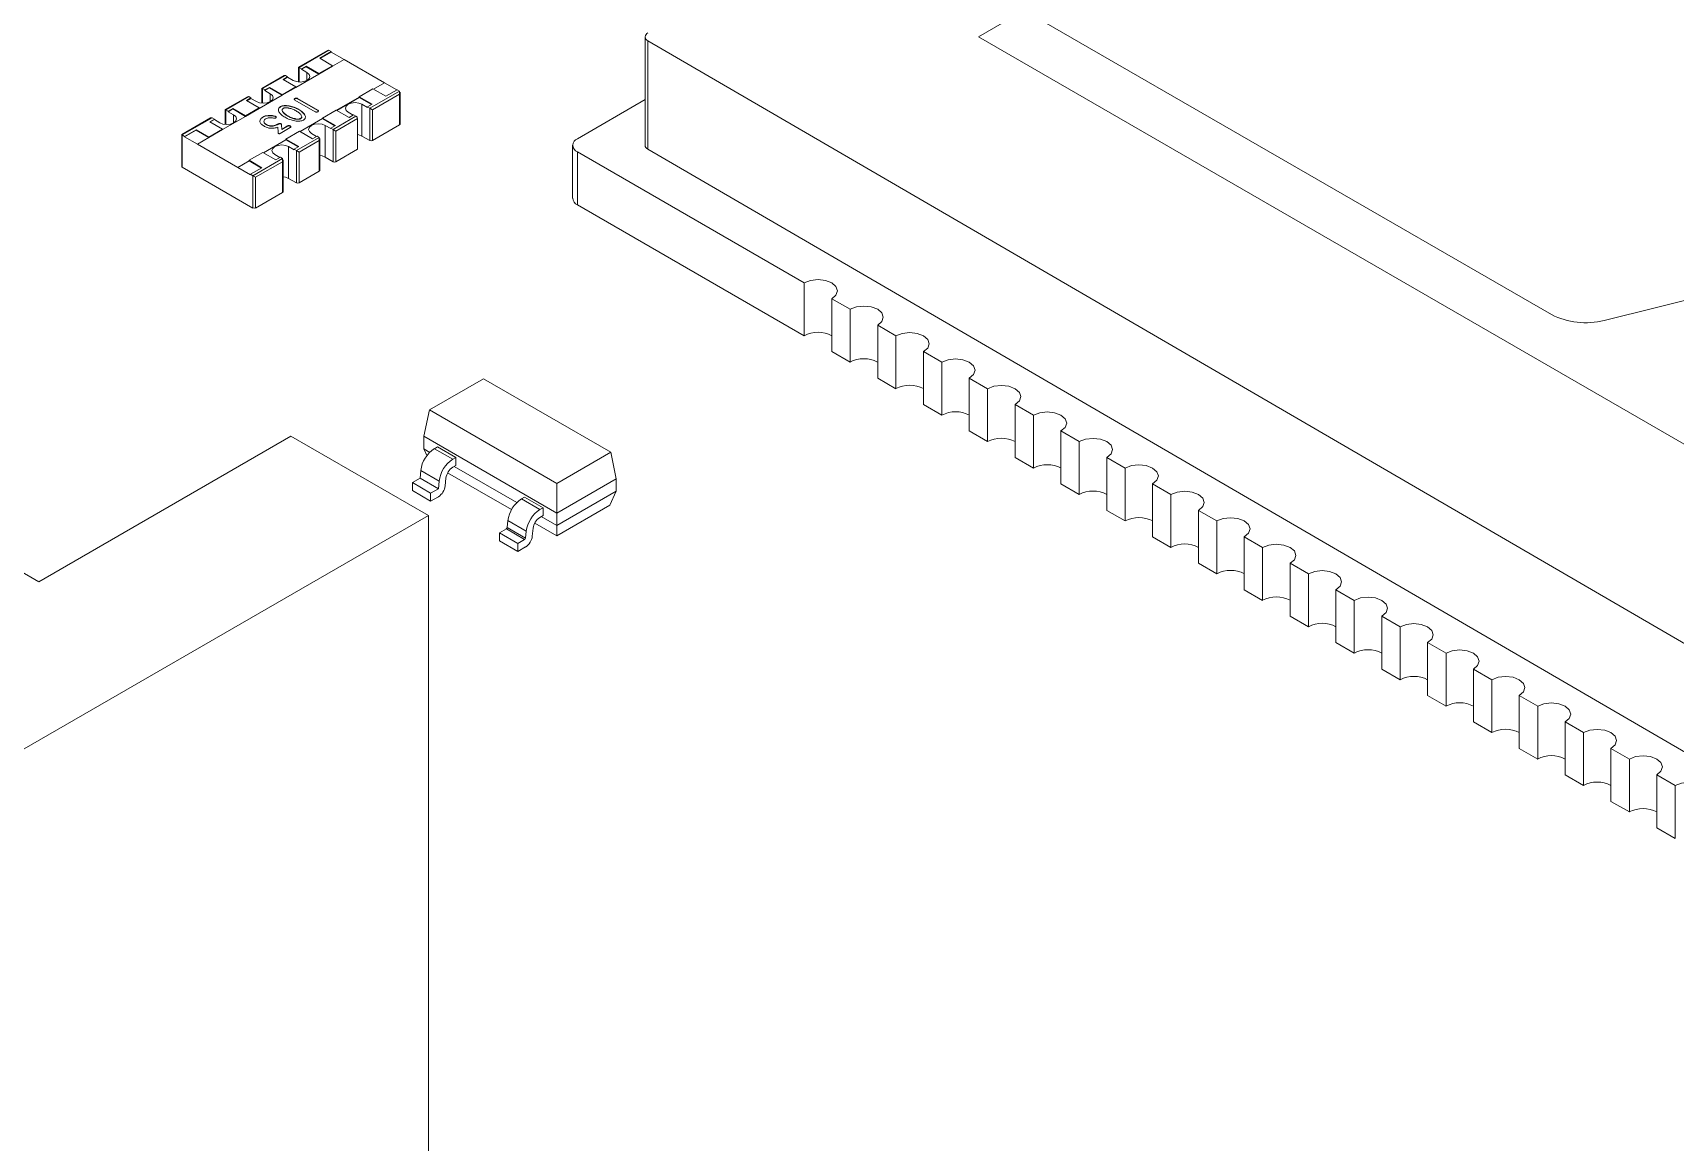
# Model space of a CAD drawing. Header units: millimetres. Extents: x -37 to 256, y 6 to 200.
# Drawn here: x 225.35 to 238.02, y 168.89 to 177.45 of the extents above; entities that cross this region are included whole.
import ezdxf

# ---------------------------------------------------------------- set-up
doc = ezdxf.new("R2010")
doc.units = ezdxf.units.MM

msp = doc.modelspace()

# ---------------------------------------------------------------- linework, layer by layer
at = {"color": 7, "linetype": 'Continuous', "lineweight": 15}
for p, q in [((232.999, 177.62), (232.645, 177.416)), ((237.065, 175.273), (232.999, 177.62)), ((230.074, 177.416), (230.074, 176.579)), ((230.096, 177.385), (239.746, 171.772)), ((230.096, 177.385), (230.096, 176.548)), ((232.645, 177.416), (240.07, 173.13)), ((225.397, 173.212), (218.326, 177.294)), ((227.625, 177.311), (227.401, 177.182)), ((227.406, 177.179), (227.635, 177.312)), ((227.653, 177.302), (227.565, 177.251)), ((227.664, 177.193), (227.565, 177.251)), ((227.653, 177.297), (227.568, 177.248)), ((227.625, 177.311), (227.635, 177.312)), ((227.635, 177.312), (227.653, 177.302)), ((227.653, 177.302), (227.653, 177.297)), ((227.653, 177.297), (227.752, 177.241)), ((227.752, 177.241), (227.664, 177.19)), ((227.752, 177.241), (228.063, 177.061)), ((227.289, 177.117), (227.118, 177.018)), ((227.3, 177.118), (227.123, 177.016)), ((227.282, 177.087), (227.317, 177.108)), ((227.317, 177.104), (227.285, 177.085)), ((227.289, 177.117), (227.3, 177.118)), ((227.3, 177.118), (227.317, 177.108)), ((227.317, 177.108), (227.317, 177.104)), ((227.317, 177.104), (227.36, 177.079)), ((227.558, 177.128), (227.381, 177.026)), ((227.401, 177.182), (227.401, 177.067)), ((227.406, 177.179), (227.401, 177.182)), ((227.423, 177.169), (227.406, 177.179)), ((227.423, 177.169), (227.459, 177.189)), ((227.459, 177.185), (227.423, 177.165)), ((227.423, 177.165), (227.423, 177.169)), ((227.466, 177.14), (227.423, 177.165)), ((227.459, 177.189), (227.558, 177.132)), ((227.459, 177.185), (227.459, 177.189)), ((227.557, 177.128), (227.459, 177.185)), ((227.558, 177.132), (227.664, 177.193)), ((227.664, 177.19), (227.558, 177.128)), ((227.558, 177.132), (227.558, 177.128)), ((227.664, 177.19), (227.664, 177.193)), ((227.118, 177.018), (227.118, 176.904)), ((227.123, 177.016), (227.118, 177.018)), ((227.14, 177.006), (227.123, 177.016)), ((227.14, 177.006), (227.176, 177.026)), ((227.176, 177.022), (227.14, 177.002)), ((227.14, 177.002), (227.14, 177.006)), ((227.183, 176.977), (227.14, 177.002)), ((227.176, 177.026), (227.275, 176.969)), ((227.176, 177.022), (227.176, 177.026)), ((227.274, 176.965), (227.176, 177.022)), ((227.275, 176.969), (227.381, 177.03)), ((227.381, 177.026), (227.275, 176.965)), ((227.381, 177.03), (227.282, 177.087)), ((227.381, 177.026), (227.381, 177.03)), ((227.975, 177.014), (227.869, 176.953)), ((227.95, 176.865), (228.18, 176.997)), ((228.18, 176.973), (227.971, 176.853)), ((228.074, 176.957), (227.975, 177.014)), ((228.063, 177.061), (227.978, 177.012)), ((228.063, 177.061), (227.978, 177.012)), ((228.063, 177.061), (228.159, 177.006)), ((228.063, 177.061), (228.063, 177.061)), ((228.162, 177.008), (228.074, 176.957)), ((228.162, 177.008), (228.18, 176.997)), ((228.18, 176.997), (228.18, 176.973)), ((228.18, 176.973), (228.18, 176.736)), ((228.184, 176.742), (228.184, 176.988)), ((227.006, 176.954), (226.836, 176.855)), ((226.836, 176.855), (226.836, 176.74)), ((226.84, 176.853), (226.836, 176.855)), ((227.017, 176.955), (226.84, 176.853)), ((226.858, 176.842), (226.84, 176.853)), ((226.858, 176.842), (226.893, 176.863)), ((226.893, 176.859), (226.858, 176.838)), ((226.893, 176.863), (226.992, 176.806)), ((226.893, 176.859), (226.893, 176.863)), ((226.992, 176.802), (226.893, 176.859)), ((226.992, 176.806), (227.098, 176.867)), ((227.098, 176.863), (226.992, 176.802)), ((226.999, 176.924), (227.034, 176.944)), ((227.098, 176.867), (226.999, 176.924)), ((227.034, 176.94), (227.003, 176.922)), ((227.006, 176.954), (227.017, 176.955)), ((227.017, 176.955), (227.034, 176.944)), ((227.034, 176.944), (227.034, 176.94)), ((227.034, 176.94), (227.077, 176.916)), ((227.275, 176.965), (227.098, 176.863)), ((227.098, 176.863), (227.098, 176.867)), ((227.261, 176.875), (227.261, 176.877)), ((227.275, 176.969), (227.275, 176.965)), ((227.328, 176.881), (227.328, 176.883)), ((227.373, 176.938), (227.373, 176.94)), ((227.528, 176.838), (227.373, 176.927)), ((227.394, 176.94), (227.549, 176.85)), ((227.394, 176.938), (227.394, 176.94)), ((227.549, 176.848), (227.394, 176.938)), ((227.403, 176.854), (227.403, 176.856)), ((227.549, 176.848), (227.549, 176.85)), ((227.692, 176.85), (227.586, 176.789)), ((227.791, 176.793), (227.692, 176.85)), ((227.695, 176.849), (227.869, 176.949)), ((227.869, 176.948), (227.696, 176.848)), ((227.869, 176.953), (227.968, 176.895)), ((227.869, 176.953), (227.869, 176.949)), ((227.869, 176.949), (227.869, 176.948)), ((227.964, 176.893), (227.869, 176.948)), ((227.932, 176.871), (227.89, 176.895)), ((227.89, 176.895), (227.89, 176.65)), ((227.968, 176.895), (227.932, 176.875)), ((227.932, 176.875), (227.932, 176.871)), ((227.95, 176.865), (227.932, 176.875)), ((227.971, 176.853), (227.95, 176.865)), ((227.95, 176.865), (227.95, 176.616)), ((227.971, 176.853), (227.971, 176.616)), ((230.074, 176.932), (229.552, 176.63)), ((226.723, 176.79), (226.5, 176.661)), ((226.734, 176.791), (226.504, 176.659)), ((226.716, 176.761), (226.752, 176.781)), ((226.815, 176.704), (226.716, 176.761)), ((226.752, 176.777), (226.72, 176.759)), ((226.723, 176.79), (226.734, 176.791)), ((226.734, 176.791), (226.752, 176.781)), ((226.752, 176.781), (226.752, 176.777)), ((226.752, 176.777), (226.794, 176.753)), ((226.992, 176.802), (226.815, 176.7)), ((226.858, 176.838), (226.858, 176.842)), ((226.9, 176.814), (226.858, 176.838)), ((226.992, 176.806), (226.992, 176.802)), ((227.125, 176.795), (227.125, 176.797)), ((227.134, 176.764), (227.134, 176.762)), ((227.134, 176.762), (227.134, 176.764)), ((227.154, 176.737), (227.154, 176.739)), ((227.167, 176.807), (227.167, 176.809)), ((227.196, 176.726), (227.196, 176.728)), ((227.22, 176.801), (227.22, 176.803)), ((227.224, 176.799), (227.224, 176.801)), ((227.229, 176.734), (227.229, 176.736)), ((227.243, 176.683), (227.241, 176.719)), ((227.246, 176.743), (227.246, 176.745)), ((227.265, 176.744), (227.265, 176.746)), ((227.27, 176.738), (227.272, 176.702)), ((227.27, 176.736), (227.27, 176.738)), ((227.272, 176.7), (227.27, 176.736)), ((227.272, 176.702), (227.316, 176.728)), ((227.316, 176.726), (227.272, 176.7)), ((227.28, 176.836), (227.28, 176.838)), ((227.316, 176.726), (227.316, 176.728)), ((227.318, 176.804), (227.318, 176.806)), ((227.337, 176.726), (227.337, 176.728)), ((227.372, 176.782), (227.372, 176.785)), ((227.412, 176.685), (227.586, 176.786)), ((227.586, 176.785), (227.413, 176.685)), ((227.417, 176.786), (227.417, 176.784)), ((227.45, 176.81), (227.45, 176.812)), ((227.586, 176.789), (227.685, 176.732)), ((227.586, 176.786), (227.586, 176.789)), ((227.586, 176.785), (227.586, 176.786)), ((227.681, 176.73), (227.586, 176.785)), ((227.65, 176.708), (227.607, 176.732)), ((227.607, 176.732), (227.607, 176.487)), ((227.685, 176.732), (227.65, 176.712)), ((227.667, 176.701), (227.844, 176.804)), ((227.855, 176.785), (227.689, 176.689)), ((227.784, 176.834), (227.823, 176.812)), ((227.826, 176.814), (227.791, 176.793)), ((227.826, 176.814), (227.844, 176.804)), ((227.855, 176.785), (227.855, 176.548)), ((227.971, 176.616), (228.18, 176.736)), ((226.5, 176.661), (226.5, 176.416)), ((226.504, 176.659), (226.5, 176.661)), ((226.504, 176.41), (226.504, 176.659)), ((226.504, 176.659), (226.522, 176.648)), ((226.61, 176.699), (226.522, 176.648)), ((226.61, 176.695), (226.522, 176.644)), ((226.522, 176.648), (226.522, 176.644)), ((226.522, 176.644), (226.621, 176.587)), ((226.61, 176.699), (226.709, 176.642)), ((226.61, 176.695), (226.61, 176.699)), ((226.709, 176.638), (226.61, 176.695)), ((226.709, 176.639), (226.621, 176.588)), ((226.709, 176.642), (226.815, 176.704)), ((226.815, 176.7), (226.709, 176.639)), ((226.709, 176.642), (226.709, 176.639)), ((226.815, 176.7), (226.815, 176.704)), ((227.13, 176.522), (227.303, 176.622)), ((227.303, 176.622), (227.13, 176.522)), ((227.337, 176.716), (227.26, 176.671)), ((227.272, 176.7), (227.272, 176.702)), ((227.409, 176.687), (227.303, 176.626)), ((227.303, 176.626), (227.402, 176.569)), ((227.303, 176.622), (227.303, 176.626)), ((227.399, 176.567), (227.303, 176.622)), ((227.303, 176.622), (227.303, 176.622)), ((227.384, 176.538), (227.561, 176.64)), ((227.561, 176.616), (227.406, 176.526)), ((227.508, 176.63), (227.409, 176.687)), ((227.501, 176.671), (227.54, 176.648)), ((227.544, 176.65), (227.508, 176.63)), ((227.544, 176.65), (227.561, 176.64)), ((227.561, 176.64), (227.561, 176.616)), ((227.561, 176.616), (227.561, 176.379)), ((227.566, 176.385), (227.566, 176.631)), ((227.65, 176.712), (227.65, 176.708)), ((227.667, 176.701), (227.65, 176.712)), ((227.689, 176.689), (227.667, 176.701)), ((227.667, 176.701), (227.667, 176.452)), ((227.689, 176.689), (227.689, 176.452)), ((227.89, 176.65), (227.95, 176.616)), ((226.621, 176.587), (226.621, 176.588)), ((226.621, 176.588), (226.932, 176.408)), ((227.126, 176.524), (227.02, 176.463)), ((227.049, 176.344), (227.278, 176.477)), ((227.225, 176.467), (227.126, 176.524)), ((227.218, 176.508), (227.257, 176.485)), ((227.261, 176.487), (227.225, 176.467)), ((227.261, 176.487), (227.278, 176.477)), ((227.278, 176.477), (227.278, 176.452)), ((227.283, 176.222), (227.283, 176.467)), ((227.367, 176.544), (227.324, 176.569)), ((227.324, 176.569), (227.324, 176.324)), ((227.402, 176.569), (227.367, 176.548)), ((227.384, 176.538), (227.367, 176.548)), ((227.367, 176.548), (227.367, 176.544)), ((227.384, 176.538), (227.384, 176.289)), ((227.406, 176.526), (227.384, 176.538)), ((227.406, 176.526), (227.406, 176.289)), ((227.607, 176.487), (227.667, 176.452)), ((227.689, 176.452), (227.855, 176.548)), ((229.515, 176.579), (229.515, 176.171)), ((229.552, 176.528), (231.302, 175.518)), ((229.552, 176.528), (229.552, 176.12)), ((230.096, 176.548), (239.746, 170.935)), ((226.504, 176.41), (227.049, 176.095)), ((227.02, 176.459), (226.932, 176.408)), ((226.932, 176.408), (227.02, 176.459)), ((226.932, 176.408), (226.932, 176.408)), ((226.932, 176.408), (227.031, 176.35)), ((227.02, 176.463), (227.119, 176.406)), ((227.02, 176.459), (227.02, 176.463)), ((227.116, 176.403), (227.02, 176.459)), ((227.02, 176.459), (227.02, 176.459)), ((227.119, 176.406), (227.031, 176.355)), ((227.031, 176.355), (227.049, 176.344)), ((227.031, 176.35), (227.031, 176.355)), ((227.049, 176.344), (227.049, 176.095)), ((227.07, 176.332), (227.049, 176.344)), ((227.278, 176.452), (227.07, 176.332)), ((227.278, 176.452), (227.278, 176.216)), ((227.406, 176.289), (227.561, 176.379)), ((227.07, 176.332), (227.07, 176.095)), ((227.07, 176.095), (227.278, 176.216)), ((227.324, 176.324), (227.384, 176.289)), ((229.552, 176.12), (231.302, 175.109)), ((239.487, 175.726), (237.471, 175.228)), ((231.302, 175.109), (231.302, 175.518)), ((231.514, 175.395), (231.655, 175.314)), ((231.514, 175.395), (231.514, 174.987)), ((231.655, 174.905), (231.655, 175.314)), ((231.868, 175.191), (232.009, 175.11)), ((231.868, 175.191), (231.868, 174.783)), ((232.009, 174.701), (232.009, 175.11)), ((231.514, 174.987), (231.655, 174.905)), ((232.221, 174.987), (232.362, 174.905)), ((232.221, 174.987), (232.221, 174.579)), ((232.362, 174.497), (232.362, 174.905)), ((228.827, 174.778), (228.411, 174.538)), ((229.809, 174.211), (228.827, 174.778)), ((231.868, 174.783), (232.009, 174.701)), ((232.575, 174.783), (232.716, 174.701)), ((232.575, 174.783), (232.575, 174.375)), ((232.716, 174.293), (232.716, 174.701)), ((232.221, 174.579), (232.362, 174.497)), ((232.928, 174.579), (233.07, 174.497)), ((232.928, 174.579), (232.928, 174.171)), ((228.367, 174.334), (228.411, 174.538)), ((228.411, 174.538), (229.393, 173.971)), ((233.07, 174.089), (233.07, 174.497)), ((227.342, 174.335), (225.397, 173.212)), ((228.403, 173.723), (227.342, 174.335)), ((229.393, 173.742), (228.367, 174.334)), ((228.367, 174.334), (228.367, 174.236)), ((232.575, 174.375), (232.716, 174.293)), ((233.282, 174.375), (233.423, 174.293)), ((233.282, 174.375), (233.282, 173.966)), ((228.367, 174.236), (228.413, 174.21)), ((228.391, 174.185), (228.367, 174.236)), ((228.473, 174.252), (228.449, 174.238)), ((228.449, 174.238), (228.591, 174.157)), ((228.473, 174.252), (228.615, 174.171)), ((229.393, 173.971), (229.809, 174.211)), ((229.809, 174.211), (229.852, 174.007)), ((233.423, 173.885), (233.423, 174.293)), ((228.344, 174.07), (228.338, 174.011)), ((228.344, 174.07), (228.486, 173.989)), ((228.615, 174.171), (228.591, 174.157)), ((228.615, 174.109), (228.591, 174.096)), ((228.601, 174.101), (229.085, 173.822)), ((228.615, 174.171), (228.615, 174.109)), ((232.928, 174.171), (233.07, 174.089)), ((233.635, 174.171), (233.777, 174.089)), ((233.635, 174.171), (233.635, 173.762)), ((233.777, 173.681), (233.777, 174.089)), ((228.338, 174.011), (228.279, 173.977)), ((228.279, 173.977), (228.42, 173.895)), ((228.279, 173.915), (228.279, 173.977)), ((228.338, 174.011), (228.48, 173.929)), ((228.48, 173.929), (228.42, 173.895)), ((228.486, 173.989), (228.48, 173.929)), ((228.538, 174.012), (228.532, 173.952)), ((229.044, 173.768), (228.551, 174.052)), ((229.852, 174.007), (229.393, 173.742)), ((229.393, 173.742), (229.393, 173.971)), ((229.852, 174.007), (229.852, 173.91)), ((233.282, 173.966), (233.423, 173.885)), ((233.989, 173.967), (234.13, 173.885)), ((233.989, 173.967), (233.989, 173.558)), ((228.279, 173.915), (228.42, 173.834)), ((228.42, 173.834), (228.42, 173.895)), ((228.48, 173.868), (228.42, 173.834)), ((229.145, 173.864), (229.121, 173.851)), ((229.263, 173.769), (229.121, 173.851)), ((229.287, 173.783), (229.145, 173.864)), ((229.393, 173.645), (229.852, 173.91)), ((229.803, 173.803), (229.393, 173.566)), ((229.852, 173.91), (229.803, 173.803)), ((234.13, 173.477), (234.13, 173.885)), ((223.806, 171.069), (228.403, 173.723)), ((228.403, 173.723), (228.403, 166.986)), ((229.016, 173.683), (229.011, 173.631)), ((229.157, 173.601), (229.016, 173.683)), ((229.287, 173.783), (229.263, 173.769)), ((229.287, 173.722), (229.263, 173.708)), ((229.273, 173.714), (229.393, 173.645)), ((229.287, 173.783), (229.287, 173.722)), ((229.393, 173.742), (229.393, 173.645)), ((233.635, 173.762), (233.777, 173.681)), ((234.342, 173.762), (234.484, 173.681)), ((234.342, 173.762), (234.342, 173.354)), ((234.484, 173.273), (234.484, 173.681)), ((229.004, 173.62), (228.951, 173.589)), ((229.092, 173.507), (228.951, 173.589)), ((228.951, 173.528), (228.951, 173.589)), ((229.145, 173.538), (229.004, 173.62)), ((229.011, 173.631), (229.152, 173.549)), ((229.157, 173.601), (229.152, 173.549)), ((229.21, 173.624), (229.204, 173.564)), ((229.393, 173.566), (229.223, 173.664)), ((229.393, 173.566), (229.393, 173.645)), ((233.989, 173.558), (234.13, 173.477)), ((234.696, 173.558), (234.837, 173.477)), ((234.696, 173.558), (234.696, 173.15)), ((229.092, 173.446), (228.951, 173.528)), ((229.145, 173.538), (229.092, 173.507)), ((229.092, 173.446), (229.092, 173.507)), ((229.151, 173.48), (229.092, 173.446)), ((234.837, 173.068), (234.837, 173.477)), ((234.342, 173.354), (234.484, 173.273)), ((235.049, 173.354), (235.191, 173.273)), ((235.049, 173.354), (235.049, 172.946)), ((235.191, 172.864), (235.191, 173.273)), ((234.696, 173.15), (234.837, 173.068)), ((235.403, 173.15), (235.544, 173.068)), ((235.403, 173.15), (235.403, 172.742)), ((235.544, 172.66), (235.544, 173.068)), ((235.049, 172.946), (235.191, 172.864)), ((235.757, 172.946), (235.898, 172.864)), ((235.757, 172.946), (235.757, 172.538)), ((235.898, 172.456), (235.898, 172.864)), ((235.403, 172.742), (235.544, 172.66)), ((236.11, 172.742), (236.252, 172.66)), ((236.11, 172.742), (236.11, 172.334)), ((235.757, 172.538), (235.898, 172.456)), ((236.252, 172.252), (236.252, 172.66)), ((236.464, 172.538), (236.605, 172.456)), ((236.464, 172.538), (236.464, 172.13)), ((236.605, 172.048), (236.605, 172.456)), ((236.11, 172.334), (236.252, 172.252)), ((236.817, 172.334), (236.959, 172.252)), ((236.817, 172.334), (236.817, 171.925)), ((236.959, 171.844), (236.959, 172.252)), ((236.464, 172.13), (236.605, 172.048)), ((237.171, 172.13), (237.312, 172.048)), ((237.171, 172.13), (237.171, 171.721)), ((237.312, 171.64), (237.312, 172.048)), ((236.817, 171.925), (236.959, 171.844)), ((237.524, 171.926), (237.666, 171.844)), ((237.524, 171.926), (237.524, 171.517)), ((237.666, 171.436), (237.666, 171.844)), ((237.171, 171.721), (237.312, 171.64)), ((237.878, 171.721), (238.019, 171.64)), ((237.878, 171.721), (237.878, 171.313)), ((238.019, 171.232), (238.019, 171.64)), ((237.524, 171.517), (237.666, 171.436)), ((237.878, 171.313), (238.019, 171.232))]:
    msp.add_line(p, q, dxfattribs=at)
at = {"color": 8, "linetype": 'Continuous', "lineweight": 15}
for p, q in [((227.406, 177.179), (227.406, 177.067)), ((227.466, 177.079), (227.466, 177.14)), ((227.123, 177.016), (227.123, 176.903)), ((227.183, 176.916), (227.183, 176.977)), ((226.84, 176.853), (226.84, 176.74)), ((226.9, 176.753), (226.9, 176.814))]:
    msp.add_line(p, q, dxfattribs=at)
at = {"color": 7, "linetype": 'Continuous', "lineweight": 15, "flags": 128}
for points in [[(227.466, 177.14), (227.482, 177.126), (227.488, 177.11), (227.482, 177.093), (227.466, 177.079), (227.441, 177.07), (227.413, 177.066), (227.384, 177.07), (227.36, 177.079)], [(227.183, 176.977), (227.199, 176.963), (227.205, 176.946), (227.199, 176.93), (227.183, 176.916), (227.159, 176.906), (227.13, 176.903), (227.101, 176.906), (227.077, 176.916)], [(227.784, 176.834), (227.768, 176.848), (227.762, 176.865), (227.768, 176.881), (227.784, 176.895), (227.808, 176.905), (227.837, 176.908), (227.866, 176.905), (227.89, 176.895)], [(226.9, 176.814), (226.916, 176.8), (226.922, 176.783), (226.916, 176.767), (226.9, 176.753), (226.876, 176.743), (226.847, 176.74), (226.818, 176.743), (226.794, 176.753)], [(227.501, 176.671), (227.485, 176.685), (227.479, 176.701), (227.485, 176.718), (227.501, 176.732), (227.525, 176.741), (227.554, 176.745), (227.583, 176.741), (227.607, 176.732)], [(227.855, 176.662), (227.866, 176.66), (227.89, 176.65)], [(227.218, 176.508), (227.202, 176.522), (227.196, 176.538), (227.202, 176.555), (227.218, 176.569), (227.243, 176.578), (227.271, 176.582), (227.3, 176.578), (227.324, 176.569)], [(227.566, 176.499), (227.583, 176.497), (227.607, 176.487)], [(227.283, 176.336), (227.3, 176.333), (227.324, 176.324)], [(231.514, 175.395), (231.546, 175.423), (231.558, 175.456), (231.546, 175.49), (231.514, 175.518), (231.465, 175.536), (231.408, 175.543), (231.35, 175.536), (231.302, 175.518)], [(231.868, 175.191), (231.9, 175.219), (231.911, 175.252), (231.9, 175.286), (231.868, 175.314), (231.819, 175.332), (231.761, 175.339), (231.704, 175.332), (231.655, 175.314)], [(232.221, 174.987), (232.254, 175.015), (232.265, 175.048), (232.254, 175.081), (232.221, 175.11), (232.172, 175.128), (232.115, 175.135), (232.058, 175.128), (232.009, 175.11)], [(232.575, 174.783), (232.607, 174.811), (232.619, 174.844), (232.607, 174.877), (232.575, 174.905), (232.526, 174.924), (232.469, 174.931), (232.411, 174.924), (232.362, 174.905)], [(232.928, 174.579), (232.961, 174.607), (232.972, 174.64), (232.961, 174.673), (232.928, 174.701), (232.879, 174.72), (232.822, 174.727), (232.765, 174.72), (232.716, 174.701)], [(233.282, 174.375), (233.314, 174.403), (233.326, 174.436), (233.314, 174.469), (233.282, 174.497), (233.233, 174.516), (233.176, 174.523), (233.118, 174.516), (233.07, 174.497)], [(233.635, 174.171), (233.668, 174.199), (233.679, 174.232), (233.668, 174.265), (233.635, 174.293), (233.587, 174.312), (233.529, 174.318), (233.472, 174.312), (233.423, 174.293)], [(233.989, 173.967), (234.021, 173.995), (234.033, 174.028), (234.021, 174.061), (233.989, 174.089), (233.94, 174.108), (233.883, 174.114), (233.825, 174.108), (233.777, 174.089)], [(234.342, 173.762), (234.375, 173.791), (234.386, 173.824), (234.375, 173.857), (234.342, 173.885), (234.294, 173.904), (234.236, 173.91), (234.179, 173.904), (234.13, 173.885)], [(234.696, 173.558), (234.728, 173.586), (234.74, 173.62), (234.728, 173.653), (234.696, 173.681), (234.647, 173.7), (234.59, 173.706), (234.532, 173.7), (234.484, 173.681)], [(235.049, 173.354), (235.082, 173.382), (235.093, 173.415), (235.082, 173.449), (235.049, 173.477), (235.001, 173.495), (234.943, 173.502), (234.886, 173.495), (234.837, 173.477)], [(235.403, 173.15), (235.436, 173.178), (235.447, 173.211), (235.436, 173.245), (235.403, 173.273), (235.354, 173.291), (235.297, 173.298), (235.24, 173.291), (235.191, 173.273)], [(235.757, 172.946), (235.789, 172.974), (235.801, 173.007), (235.789, 173.04), (235.757, 173.068), (235.708, 173.087), (235.651, 173.094), (235.593, 173.087), (235.544, 173.068)], [(236.11, 172.742), (236.143, 172.77), (236.154, 172.803), (236.143, 172.836), (236.11, 172.864), (236.061, 172.883), (236.004, 172.89), (235.947, 172.883), (235.898, 172.864)], [(236.464, 172.538), (236.496, 172.566), (236.508, 172.599), (236.496, 172.632), (236.464, 172.66), (236.415, 172.679), (236.358, 172.686), (236.3, 172.679), (236.252, 172.66)], [(236.817, 172.334), (236.85, 172.362), (236.861, 172.395), (236.85, 172.428), (236.817, 172.456), (236.769, 172.475), (236.711, 172.482), (236.654, 172.475), (236.605, 172.456)], [(237.171, 172.13), (237.203, 172.158), (237.215, 172.191), (237.203, 172.224), (237.171, 172.252), (237.122, 172.271), (237.065, 172.277), (237.007, 172.271), (236.959, 172.252)], [(237.524, 171.926), (237.557, 171.954), (237.568, 171.987), (237.557, 172.02), (237.524, 172.048), (237.476, 172.067), (237.418, 172.073), (237.361, 172.067), (237.312, 172.048)], [(237.878, 171.721), (237.91, 171.75), (237.922, 171.783), (237.91, 171.816), (237.878, 171.844), (237.829, 171.863), (237.772, 171.869), (237.714, 171.863), (237.666, 171.844)], [(238.231, 171.517), (238.264, 171.545), (238.275, 171.579), (238.264, 171.612), (238.231, 171.64), (238.183, 171.659), (238.125, 171.665), (238.068, 171.659), (238.019, 171.64)]]:
    msp.add_lwpolyline(points, dxfattribs=at)
at = {"color": 7, "linetype": 'Continuous', "lineweight": 15}
for centre, radius, start, end in [((230.108, 177.416), 0.0327, 110.7311, 248.8904), ((227.832, 176.784), 0.0231, 2.6055, 57.3945), ((228.177, 176.743), 0.00754, 294.3747, 354.3052), ((227.961, 176.636), 0.0231, 242.6097, 297.3903), ((229.571, 176.579), 0.0546, 110.7834, 249.2166), ((230.111, 176.583), 0.0376, 185.6215, 245.4056), ((226.507, 176.416), 0.00754, 185.6948, 245.6253), ((227.558, 176.386), 0.00754, 294.3747, 354.3052), ((227.678, 176.473), 0.0231, 242.6097, 297.3903), ((227.275, 176.223), 0.00754, 294.3747, 354.3052), ((227.395, 176.31), 0.0231, 242.6097, 297.3903), ((227.059, 176.116), 0.0231, 242.6097, 297.3903), ((229.578, 176.177), 0.0629, 185.6948, 245.6253), ((237.328, 175.786), 0.576, 242.8667, 284.4456), ((231.408, 174.905), 0.231, 62.6097, 117.3903), ((231.761, 174.701), 0.231, 62.6097, 117.3903), ((232.115, 174.497), 0.231, 62.6097, 117.3903), ((232.469, 174.292), 0.231, 62.6097, 117.3903), ((232.822, 174.088), 0.231, 62.6097, 117.3903), ((228.576, 174.042), 0.234, 122.8562, 173.0264), ((228.718, 173.96), 0.234, 122.8562, 173.0264), ((228.654, 173.997), 0.117, 122.8562, 173.0264), ((233.176, 173.884), 0.231, 62.6097, 117.3903), ((228.416, 173.966), 0.117, 302.8562, 353.0264), ((229.248, 173.654), 0.234, 122.8562, 173.0264), ((233.529, 173.68), 0.231, 62.6097, 117.3903), ((229.39, 173.573), 0.234, 122.8562, 173.0264), ((229.326, 173.61), 0.117, 122.8562, 173.0264), ((233.883, 173.476), 0.231, 62.6097, 117.3903), ((228.995, 173.633), 0.0156, 302.8562, 353.0264), ((229.088, 173.578), 0.117, 302.8562, 353.0264), ((229.137, 173.551), 0.0156, 302.8562, 353.0264), ((234.236, 173.272), 0.231, 62.6097, 117.3903), ((234.59, 173.068), 0.231, 62.6097, 117.3903), ((234.943, 172.864), 0.231, 62.6097, 117.3903), ((235.297, 172.66), 0.231, 62.6097, 117.3903), ((235.651, 172.456), 0.231, 62.6097, 117.3903), ((236.004, 172.251), 0.231, 62.6097, 117.3903), ((236.358, 172.047), 0.231, 62.6097, 117.3903), ((236.711, 171.843), 0.231, 62.6097, 117.3903), ((237.065, 171.639), 0.231, 62.6097, 117.3903), ((237.418, 171.435), 0.231, 62.6097, 117.3903), ((237.772, 171.231), 0.231, 62.6097, 117.3903)]:
    msp.add_arc(centre, radius, start, end, dxfattribs=at)
for points, knots in [([(227.25, 176.838), (227.248, 176.842), (227.245, 176.849), (227.246, 176.86), (227.251, 176.869), (227.258, 176.874), (227.261, 176.877)], [0, 0, 0, 0, 0.289577, 0.540831, 0.770477, 1, 1, 1, 1]), ([(227.261, 176.875), (227.258, 176.872), (227.251, 176.867), (227.246, 176.858), (227.245, 176.847), (227.248, 176.84), (227.25, 176.836)], [0, 0, 0, 0, 0.229523, 0.459169, 0.710423, 1, 1, 1, 1]), ([(227.261, 176.877), (227.266, 176.879), (227.274, 176.883), (227.29, 176.886), (227.309, 176.886), (227.321, 176.884), (227.328, 176.883)], [0, 0, 0, 0, 0.229523, 0.459169, 0.710423, 1, 1, 1, 1]), ([(227.328, 176.881), (227.321, 176.882), (227.309, 176.884), (227.29, 176.884), (227.274, 176.881), (227.266, 176.877), (227.261, 176.875)], [0, 0, 0, 0, 0.289577, 0.540831, 0.770477, 1, 1, 1, 1]), ([(227.28, 176.838), (227.279, 176.839), (227.276, 176.843), (227.274, 176.85), (227.276, 176.858), (227.28, 176.862), (227.283, 176.864), (227.283, 176.864)], [0, 0, 0, 0, 0.103094, 0.519822, 0.741756, 0.965375, 1, 1, 1, 1]), ([(227.28, 176.836), (227.279, 176.837), (227.276, 176.841), (227.273, 176.847), (227.275, 176.851), (227.275, 176.852)], [0, 0, 0, 0, 0.175849, 0.886672, 1, 1, 1, 1]), ([(227.283, 176.864), (227.284, 176.865), (227.288, 176.867), (227.295, 176.869), (227.307, 176.869), (227.318, 176.868), (227.326, 176.866), (227.328, 176.866)], [0, 0, 0, 0, 0.104408, 0.296686, 0.490679, 0.841125, 1, 1, 1, 1]), ([(227.328, 176.883), (227.341, 176.88), (227.369, 176.874), (227.392, 176.862), (227.403, 176.856)], [0, 0, 0, 0, 0.473039, 1, 1, 1, 1]), ([(227.403, 176.854), (227.392, 176.86), (227.369, 176.872), (227.341, 176.878), (227.328, 176.881)], [0, 0, 0, 0, 0.526961, 1, 1, 1, 1]), ([(227.328, 176.866), (227.337, 176.863), (227.358, 176.858), (227.374, 176.849), (227.382, 176.844)], [0, 0, 0, 0, 0.466052, 1, 1, 1, 1]), ([(227.373, 176.927), (227.372, 176.928), (227.37, 176.93), (227.368, 176.932), (227.368, 176.934), (227.369, 176.937), (227.371, 176.939), (227.373, 176.939), (227.373, 176.94)], [0, 0, 0, 0, 0.208839, 0.419783, 0.570177, 0.720242, 0.963923, 1, 1, 1, 1]), ([(227.373, 176.938), (227.372, 176.937), (227.37, 176.935), (227.368, 176.933), (227.368, 176.932), (227.368, 176.932)], [0, 0, 0, 0, 0.422601, 0.849806, 1, 1, 1, 1]), ([(227.373, 176.94), (227.374, 176.94), (227.377, 176.942), (227.381, 176.943), (227.385, 176.943), (227.39, 176.942), (227.393, 176.941), (227.394, 176.94), (227.394, 176.94)], [0, 0, 0, 0, 0.2075325, 0.4171844, 0.5676023, 0.7176461, 0.9652291, 1, 1, 1, 1]), ([(227.394, 176.938), (227.393, 176.938), (227.391, 176.94), (227.386, 176.941), (227.382, 176.941), (227.378, 176.94), (227.375, 176.939), (227.373, 176.938), (227.373, 176.938)], [0, 0, 0, 0, 0.207532, 0.417184, 0.567602, 0.717646, 0.965229, 1, 1, 1, 1]), ([(227.382, 176.844), (227.391, 176.839), (227.406, 176.83), (227.416, 176.818), (227.42, 176.813)], [0, 0, 0, 0, 0.533948, 1, 1, 1, 1]), ([(227.403, 176.856), (227.414, 176.849), (227.434, 176.836), (227.445, 176.82), (227.45, 176.812)], [0, 0, 0, 0, 0.523282, 1, 1, 1, 1]), ([(227.45, 176.81), (227.445, 176.818), (227.434, 176.834), (227.414, 176.847), (227.403, 176.854)], [0, 0, 0, 0, 0.476718, 1, 1, 1, 1]), ([(227.549, 176.85), (227.551, 176.849), (227.553, 176.848), (227.555, 176.845), (227.555, 176.843), (227.553, 176.841), (227.551, 176.839), (227.55, 176.838), (227.549, 176.838)], [0, 0, 0, 0, 0.207532, 0.417184, 0.567602, 0.717646, 0.965229, 1, 1, 1, 1]), ([(227.555, 176.842), (227.555, 176.842), (227.555, 176.843), (227.553, 176.845), (227.551, 176.847), (227.55, 176.848), (227.549, 176.848)], [0, 0, 0, 0, 0.135341, 0.435381, 0.930469, 1, 1, 1, 1]), ([(227.103, 176.765), (227.104, 176.771), (227.106, 176.783), (227.119, 176.792), (227.125, 176.797)], [0, 0, 0, 0, 0.500747, 1, 1, 1, 1]), ([(227.125, 176.795), (227.119, 176.79), (227.106, 176.781), (227.104, 176.769), (227.103, 176.763)], [0, 0, 0, 0, 0.499253, 1, 1, 1, 1]), ([(227.133, 176.728), (227.125, 176.733), (227.113, 176.742), (227.104, 176.755), (227.103, 176.762), (227.103, 176.765)], [0, 0, 0, 0, 0.5212739, 0.7611996, 1, 1, 1, 1]), ([(227.125, 176.797), (227.131, 176.8), (227.144, 176.806), (227.159, 176.808), (227.167, 176.809)], [0, 0, 0, 0, 0.501897, 1, 1, 1, 1]), ([(227.167, 176.807), (227.159, 176.806), (227.144, 176.804), (227.131, 176.798), (227.125, 176.795)], [0, 0, 0, 0, 0.498103, 1, 1, 1, 1]), ([(227.241, 176.719), (227.232, 176.716), (227.219, 176.712), (227.2, 176.71), (227.181, 176.71), (227.157, 176.715), (227.141, 176.723), (227.133, 176.728)], [0, 0, 0, 0, 0.255376, 0.37113, 0.484389, 0.721197, 1, 1, 1, 1]), ([(227.148, 176.784), (227.146, 176.783), (227.142, 176.78), (227.136, 176.773), (227.135, 176.768), (227.134, 176.764)], [0, 0, 0, 0, 0.25254, 0.496593, 1, 1, 1, 1]), ([(227.134, 176.764), (227.135, 176.762), (227.135, 176.757), (227.14, 176.748), (227.148, 176.743), (227.154, 176.739)], [0, 0, 0, 0, 0.2392282, 0.4793436, 1, 1, 1, 1]), ([(227.154, 176.737), (227.148, 176.741), (227.14, 176.746), (227.135, 176.755), (227.135, 176.759), (227.134, 176.762)], [0, 0, 0, 0, 0.5206564, 0.7607718, 1, 1, 1, 1]), ([(227.174, 176.792), (227.169, 176.791), (227.16, 176.79), (227.152, 176.786), (227.148, 176.784)], [0, 0, 0, 0, 0.498992, 1, 1, 1, 1]), ([(227.154, 176.739), (227.16, 176.736), (227.17, 176.732), (227.185, 176.729), (227.193, 176.729), (227.196, 176.728)], [0, 0, 0, 0, 0.5326927, 0.7687511, 1, 1, 1, 1]), ([(227.196, 176.726), (227.193, 176.726), (227.185, 176.727), (227.17, 176.729), (227.16, 176.734), (227.154, 176.737)], [0, 0, 0, 0, 0.231249, 0.467307, 1, 1, 1, 1]), ([(227.167, 176.809), (227.176, 176.809), (227.194, 176.81), (227.211, 176.805), (227.22, 176.803)], [0, 0, 0, 0, 0.4838483, 1, 1, 1, 1]), ([(227.22, 176.801), (227.211, 176.803), (227.194, 176.808), (227.176, 176.807), (227.167, 176.807)], [0, 0, 0, 0, 0.5161517, 1, 1, 1, 1]), ([(227.207, 176.788), (227.202, 176.789), (227.191, 176.792), (227.18, 176.792), (227.174, 176.792)], [0, 0, 0, 0, 0.51358, 1, 1, 1, 1]), ([(227.196, 176.728), (227.202, 176.729), (227.214, 176.73), (227.224, 176.734), (227.229, 176.736)], [0, 0, 0, 0, 0.464986, 1, 1, 1, 1]), ([(227.229, 176.734), (227.224, 176.732), (227.214, 176.728), (227.202, 176.727), (227.196, 176.726)], [0, 0, 0, 0, 0.535014, 1, 1, 1, 1]), ([(227.224, 176.789), (227.223, 176.789), (227.22, 176.788), (227.216, 176.787), (227.212, 176.787), (227.209, 176.788), (227.207, 176.788)], [0, 0, 0, 0, 0.2781256, 0.4973219, 0.7165098, 1, 1, 1, 1]), ([(227.22, 176.803), (227.22, 176.803), (227.221, 176.803), (227.221, 176.803), (227.221, 176.803), (227.222, 176.803), (227.222, 176.803), (227.222, 176.802), (227.222, 176.802), (227.223, 176.802), (227.223, 176.802), (227.223, 176.802), (227.223, 176.802), (227.224, 176.802), (227.224, 176.801), (227.224, 176.801)], [0, 0, 0, 0, 0.123296, 0.184937, 0.246578, 0.30822, 0.369861, 0.431503, 0.493144, 0.554786, 0.616428, 0.678069, 0.739711, 0.869749, 1, 1, 1, 1]), ([(227.224, 176.799), (227.224, 176.799), (227.224, 176.8), (227.223, 176.8), (227.223, 176.8), (227.223, 176.8), (227.222, 176.8), (227.222, 176.8), (227.222, 176.8), (227.222, 176.801), (227.221, 176.801), (227.221, 176.801), (227.221, 176.801), (227.22, 176.801), (227.22, 176.801), (227.22, 176.801)], [0, 0, 0, 0, 0.123301, 0.246601, 0.369901, 0.431543, 0.493184, 0.554826, 0.616467, 0.678109, 0.73975, 0.801392, 0.863033, 0.931504, 1, 1, 1, 1]), ([(227.224, 176.801), (227.225, 176.801), (227.228, 176.799), (227.229, 176.796), (227.228, 176.793), (227.226, 176.791), (227.225, 176.79), (227.224, 176.789)], [0, 0, 0, 0, 0.217899, 0.437549, 0.667007, 0.895919, 1, 1, 1, 1]), ([(227.228, 176.794), (227.228, 176.794), (227.228, 176.796), (227.227, 176.798), (227.225, 176.799), (227.224, 176.799)], [0, 0, 0, 0, 0.278103, 0.720616, 1, 1, 1, 1]), ([(227.229, 176.736), (227.231, 176.737), (227.234, 176.739), (227.24, 176.742), (227.244, 176.744), (227.246, 176.745)], [0, 0, 0, 0, 0.223951, 0.611975, 1, 1, 1, 1]), ([(227.246, 176.743), (227.245, 176.742), (227.241, 176.74), (227.236, 176.738), (227.231, 176.735), (227.229, 176.734)], [0, 0, 0, 0, 0.223951, 0.611975, 1, 1, 1, 1]), ([(227.246, 176.745), (227.247, 176.745), (227.25, 176.747), (227.255, 176.747), (227.26, 176.747), (227.263, 176.747), (227.264, 176.746), (227.265, 176.746)], [0, 0, 0, 0, 0.251055, 0.503495, 0.751077, 0.89799, 1, 1, 1, 1]), ([(227.265, 176.744), (227.264, 176.744), (227.262, 176.745), (227.258, 176.745), (227.254, 176.745), (227.249, 176.744), (227.247, 176.743), (227.246, 176.743)], [0, 0, 0, 0, 0.123984, 0.29422, 0.583666, 0.856912, 1, 1, 1, 1]), ([(227.297, 176.795), (227.286, 176.801), (227.266, 176.814), (227.255, 176.83), (227.25, 176.838)], [0, 0, 0, 0, 0.526961, 1, 1, 1, 1]), ([(227.265, 176.746), (227.266, 176.745), (227.268, 176.743), (227.27, 176.74), (227.27, 176.738), (227.27, 176.738)], [0, 0, 0, 0, 0.325242, 0.74307, 1, 1, 1, 1]), ([(227.27, 176.736), (227.27, 176.737), (227.27, 176.739), (227.268, 176.742), (227.265, 176.743), (227.265, 176.744)], [0, 0, 0, 0, 0.32263, 0.750343, 1, 1, 1, 1]), ([(227.318, 176.806), (227.309, 176.811), (227.294, 176.821), (227.284, 176.832), (227.28, 176.838)], [0, 0, 0, 0, 0.533948, 1, 1, 1, 1]), ([(227.318, 176.804), (227.309, 176.809), (227.294, 176.819), (227.284, 176.83), (227.28, 176.836)], [0, 0, 0, 0, 0.533948, 1, 1, 1, 1]), ([(227.372, 176.767), (227.359, 176.77), (227.331, 176.777), (227.308, 176.788), (227.297, 176.795)], [0, 0, 0, 0, 0.474118, 1, 1, 1, 1]), ([(227.316, 176.728), (227.317, 176.729), (227.32, 176.73), (227.324, 176.731), (227.328, 176.731), (227.333, 176.73), (227.335, 176.729), (227.337, 176.728)], [0, 0, 0, 0, 0.2104226, 0.4232909, 0.5742187, 0.7245938, 1, 1, 1, 1]), ([(227.337, 176.726), (227.336, 176.726), (227.333, 176.728), (227.329, 176.729), (227.325, 176.729), (227.32, 176.728), (227.318, 176.727), (227.316, 176.726), (227.316, 176.726)], [0, 0, 0, 0, 0.21016, 0.422409, 0.572773, 0.722853, 0.962633, 1, 1, 1, 1]), ([(227.372, 176.785), (227.362, 176.787), (227.342, 176.793), (227.326, 176.802), (227.318, 176.806)], [0, 0, 0, 0, 0.466052, 1, 1, 1, 1]), ([(227.372, 176.782), (227.362, 176.785), (227.342, 176.791), (227.326, 176.8), (227.318, 176.804)], [0, 0, 0, 0, 0.466052, 1, 1, 1, 1]), ([(227.337, 176.728), (227.338, 176.727), (227.34, 176.726), (227.342, 176.723), (227.342, 176.721), (227.341, 176.718), (227.339, 176.717), (227.337, 176.716), (227.337, 176.716)], [0, 0, 0, 0, 0.2087182, 0.4193788, 0.5697853, 0.7200025, 0.9523771, 1, 1, 1, 1]), ([(227.342, 176.719), (227.342, 176.72), (227.342, 176.721), (227.341, 176.723), (227.339, 176.724), (227.337, 176.726), (227.337, 176.726)], [0, 0, 0, 0, 0.101898, 0.391253, 0.85945, 1, 1, 1, 1]), ([(227.417, 176.786), (227.416, 176.786), (227.413, 176.784), (227.405, 176.782), (227.393, 176.781), (227.382, 176.782), (227.374, 176.784), (227.372, 176.785)], [0, 0, 0, 0, 0.103683, 0.299828, 0.496994, 0.845446, 1, 1, 1, 1]), ([(227.417, 176.784), (227.416, 176.784), (227.413, 176.782), (227.405, 176.78), (227.393, 176.779), (227.382, 176.78), (227.374, 176.782), (227.372, 176.782)], [0, 0, 0, 0, 0.1036835, 0.2998284, 0.4969942, 0.8454455, 1, 1, 1, 1]), ([(227.439, 176.774), (227.435, 176.772), (227.426, 176.768), (227.41, 176.765), (227.391, 176.765), (227.379, 176.766), (227.372, 176.767)], [0, 0, 0, 0, 0.229523, 0.459169, 0.710423, 1, 1, 1, 1]), ([(227.42, 176.813), (227.421, 176.812), (227.424, 176.807), (227.427, 176.8), (227.425, 176.792), (227.421, 176.788), (227.418, 176.787), (227.417, 176.786)], [0, 0, 0, 0, 0.1036126, 0.5226256, 0.7430472, 0.9650769, 1, 1, 1, 1]), ([(227.425, 176.799), (227.425, 176.798), (227.426, 176.795), (227.424, 176.79), (227.421, 176.786), (227.418, 176.785), (227.417, 176.784)], [0, 0, 0, 0, 0.164201, 0.55012, 0.938856, 1, 1, 1, 1]), ([(227.45, 176.812), (227.452, 176.809), (227.455, 176.801), (227.454, 176.791), (227.449, 176.781), (227.442, 176.776), (227.439, 176.774)], [0, 0, 0, 0, 0.290776, 0.542493, 0.771725, 1, 1, 1, 1]), ([(227.549, 176.838), (227.548, 176.837), (227.546, 176.836), (227.541, 176.835), (227.537, 176.835), (227.533, 176.836), (227.53, 176.837), (227.528, 176.838)], [0, 0, 0, 0, 0.209003, 0.420284, 0.570907, 0.721066, 1, 1, 1, 1]), ([(227.247, 176.669), (227.247, 176.67), (227.245, 176.671), (227.244, 176.674), (227.243, 176.678), (227.243, 176.681), (227.243, 176.683)], [0, 0, 0, 0, 0.0841338, 0.3340346, 0.6654841, 1, 1, 1, 1]), ([(227.26, 176.671), (227.258, 176.67), (227.257, 176.669), (227.254, 176.668), (227.251, 176.668), (227.249, 176.669), (227.248, 176.669), (227.247, 176.669)], [0, 0, 0, 0, 0.3512049, 0.5187653, 0.688076, 0.8331908, 1, 1, 1, 1])]:
    msp.add_open_spline(points, degree=3, knots=knots, dxfattribs=at)

doc.saveas('drawing.dxf')
